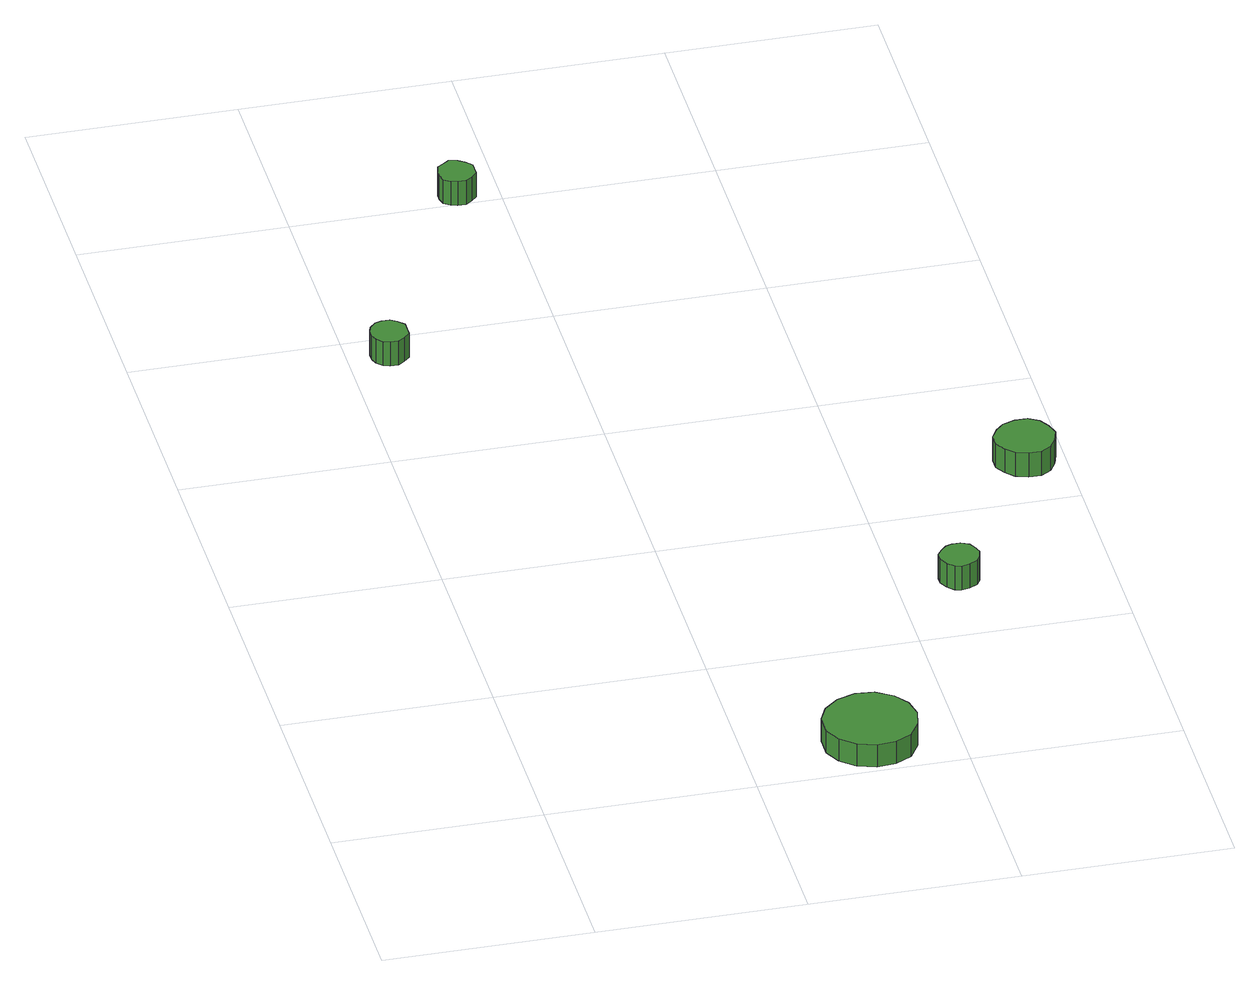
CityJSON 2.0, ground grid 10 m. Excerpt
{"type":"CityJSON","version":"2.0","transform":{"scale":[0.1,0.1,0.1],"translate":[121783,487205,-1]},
"CityObjects":{
"tree1":{"type":"SolitaryVegetationObject","attributes":{"function":"something"},"geometry":[{"type":"MultiSurface","lod":"1","boundaries":[[[0,1,2,3,4,5,6,7,8,9,10,11,12,13,14]],[[15,16,17,18,19,20,21,22,23,24,25,26,27,28,29]],[[0,29,28,1]],[[1,28,27,2]],[[2,27,26,3]],[[3,26,25,4]],[[4,25,24,5]],[[5,24,23,6]],[[6,23,22,7]],[[7,22,21,8]],[[8,21,20,9]],[[9,20,19,10]],[[10,19,18,11]],[[11,18,17,12]],[[12,17,16,13]],[[13,16,15,14]],[[14,15,29,0]]]}]},
"tree2":{"type":"SolitaryVegetationObject","attributes":{"function":"something"},"geometry":[{"type":"MultiSurface","lod":"1","boundaries":[[[30,31,32,33,34,35,36,37,38,39,40,41,42,43,44]],[[45,46,47,48,49,50,51,52,53,54,55,56,57,58,59]],[[30,59,58,31]],[[31,58,57,32]],[[32,57,56,33]],[[33,56,55,34]],[[34,55,54,35]],[[35,54,53,36]],[[36,53,52,37]],[[37,52,51,38]],[[38,51,50,39]],[[39,50,49,40]],[[40,49,48,41]],[[41,48,47,42]],[[42,47,46,43]],[[43,46,45,44]],[[44,45,59,30]]]}]},
"tree3":{"type":"SolitaryVegetationObject","attributes":{"function":"something"},"geometry":[{"type":"MultiSurface","lod":"1","boundaries":[[[60,61,62,63,64,65,66,67,68,69,70,71,72,73,74]],[[75,76,77,78,79,80,81,82,83,84,85,86,87,88,89]],[[60,89,88,61]],[[61,88,87,62]],[[62,87,86,63]],[[63,86,85,64]],[[64,85,84,65]],[[65,84,83,66]],[[66,83,82,67]],[[67,82,81,68]],[[68,81,80,69]],[[69,80,79,70]],[[70,79,78,71]],[[71,78,77,72]],[[72,77,76,73]],[[73,76,75,74]],[[74,75,89,60]]]}]},
"tree4":{"type":"SolitaryVegetationObject","attributes":{"function":"something"},"geometry":[{"type":"MultiSurface","lod":"1","boundaries":[[[90,91,92,93,94,95,96,97,98,99,100,101,102,103,104]],[[105,106,107,108,109,110,111,112,113,114,115,116,117,118,119]],[[90,119,118,91]],[[91,118,117,92]],[[92,117,116,93]],[[93,116,115,94]],[[94,115,114,95]],[[95,114,113,96]],[[96,113,112,97]],[[97,112,111,98]],[[98,111,110,99]],[[99,110,109,100]],[[100,109,108,101]],[[101,108,107,102]],[[102,107,106,103]],[[103,106,105,104]],[[104,105,119,90]]]}]},
"tree5":{"type":"SolitaryVegetationObject","attributes":{"function":"something"},"geometry":[{"type":"MultiSurface","lod":"1","boundaries":[[[120,121,122,123,124,125,126,127,128,129,130,131,132,133,134]],[[135,136,137,138,139,140,141,142,143,144,145,146,147,148,149]],[[120,149,148,121]],[[121,148,147,122]],[[122,147,146,123]],[[123,146,145,124]],[[124,145,144,125]],[[125,144,143,126]],[[126,143,142,127]],[[127,142,141,128]],[[128,141,140,129]],[[129,140,139,130]],[[130,139,138,131]],[[131,138,137,132]],[[132,137,136,133]],[[133,136,135,134]],[[134,135,149,120]]]}]}
},
"vertices":[
[27,382,21],[27,386,21],[24,389,21],[21,391,21],[17,391,21],[14,390,21],[11,387,21],[10,384,21],[10,380,21],[11,377,21],[14,374,21],[17,373,21],[21,373,21],[24,375,21],[27,378,21],[27,378,8],[24,375,8],[21,373,8],[17,373,8],[14,374,8],[11,377,8],[10,380,8],[10,384,8],[11,387,8],[14,390,8],[17,391,8],[21,391,8],[24,389,8],[27,386,8],[27,382,8],
[181,25,17],[179,34,17],[174,41,17],[166,46,17],[157,47,17],[148,44,17],[141,38,17],[137,30,17],[137,20,17],[141,12,17],[148,6,17],[157,3,17],[166,4,17],[174,8,17],[179,16,17],[179,16,5],[174,8,5],[166,4,5],[157,3,5],[148,6,5],[141,12,5],[137,20,5],[137,30,5],[141,38,5],[148,44,5],[157,47,5],[166,46,5],[174,41,5],[179,34,5],[181,25,5],
[87,501,23],[87,504,23],[84,507,23],[81,509,23],[77,510,23],[74,508,23],[71,506,23],[70,502,23],[70,499,23],[71,495,23],[74,493,23],[77,492,23],[81,492,23],[84,494,23],[87,497,23],[87,497,10],[84,494,10],[81,492,10],[77,492,10],[74,493,10],[71,495,10],[70,499,10],[70,502,10],[71,506,10],[74,508,10],[77,510,10],[81,509,10],[84,507,10],[87,504,10],[87,501,10],
[239,145,19],[238,148,19],[236,152,19],[232,154,19],[228,154,19],[225,153,19],[222,150,19],[220,147,19],[220,143,19],[222,139,19],[225,136,19],[228,135,19],[232,136,19],[236,138,19],[238,141,19],[238,141,6],[236,138,6],[232,136,6],[228,135,6],[225,136,6],[222,139,6],[220,143,6],[220,147,6],[222,150,6],[225,153,6],[228,154,6],[232,154,6],[236,152,6],[238,148,6],[239,145,6],
[295,230,21],[293,236,21],[290,241,21],[285,244,21],[279,244,21],[273,242,21],[269,238,21],[266,233,21],[266,227,21],[269,222,21],[273,218,21],[279,216,21],[285,216,21],[290,219,21],[293,224,21],[293,224,8],[290,219,8],[285,216,8],[279,216,8],[273,218,8],[269,222,8],[266,227,8],[266,233,8],[269,238,8],[273,242,8],[279,244,8],[285,244,8],[290,241,8],[293,236,8],[295,230,8]
]}
